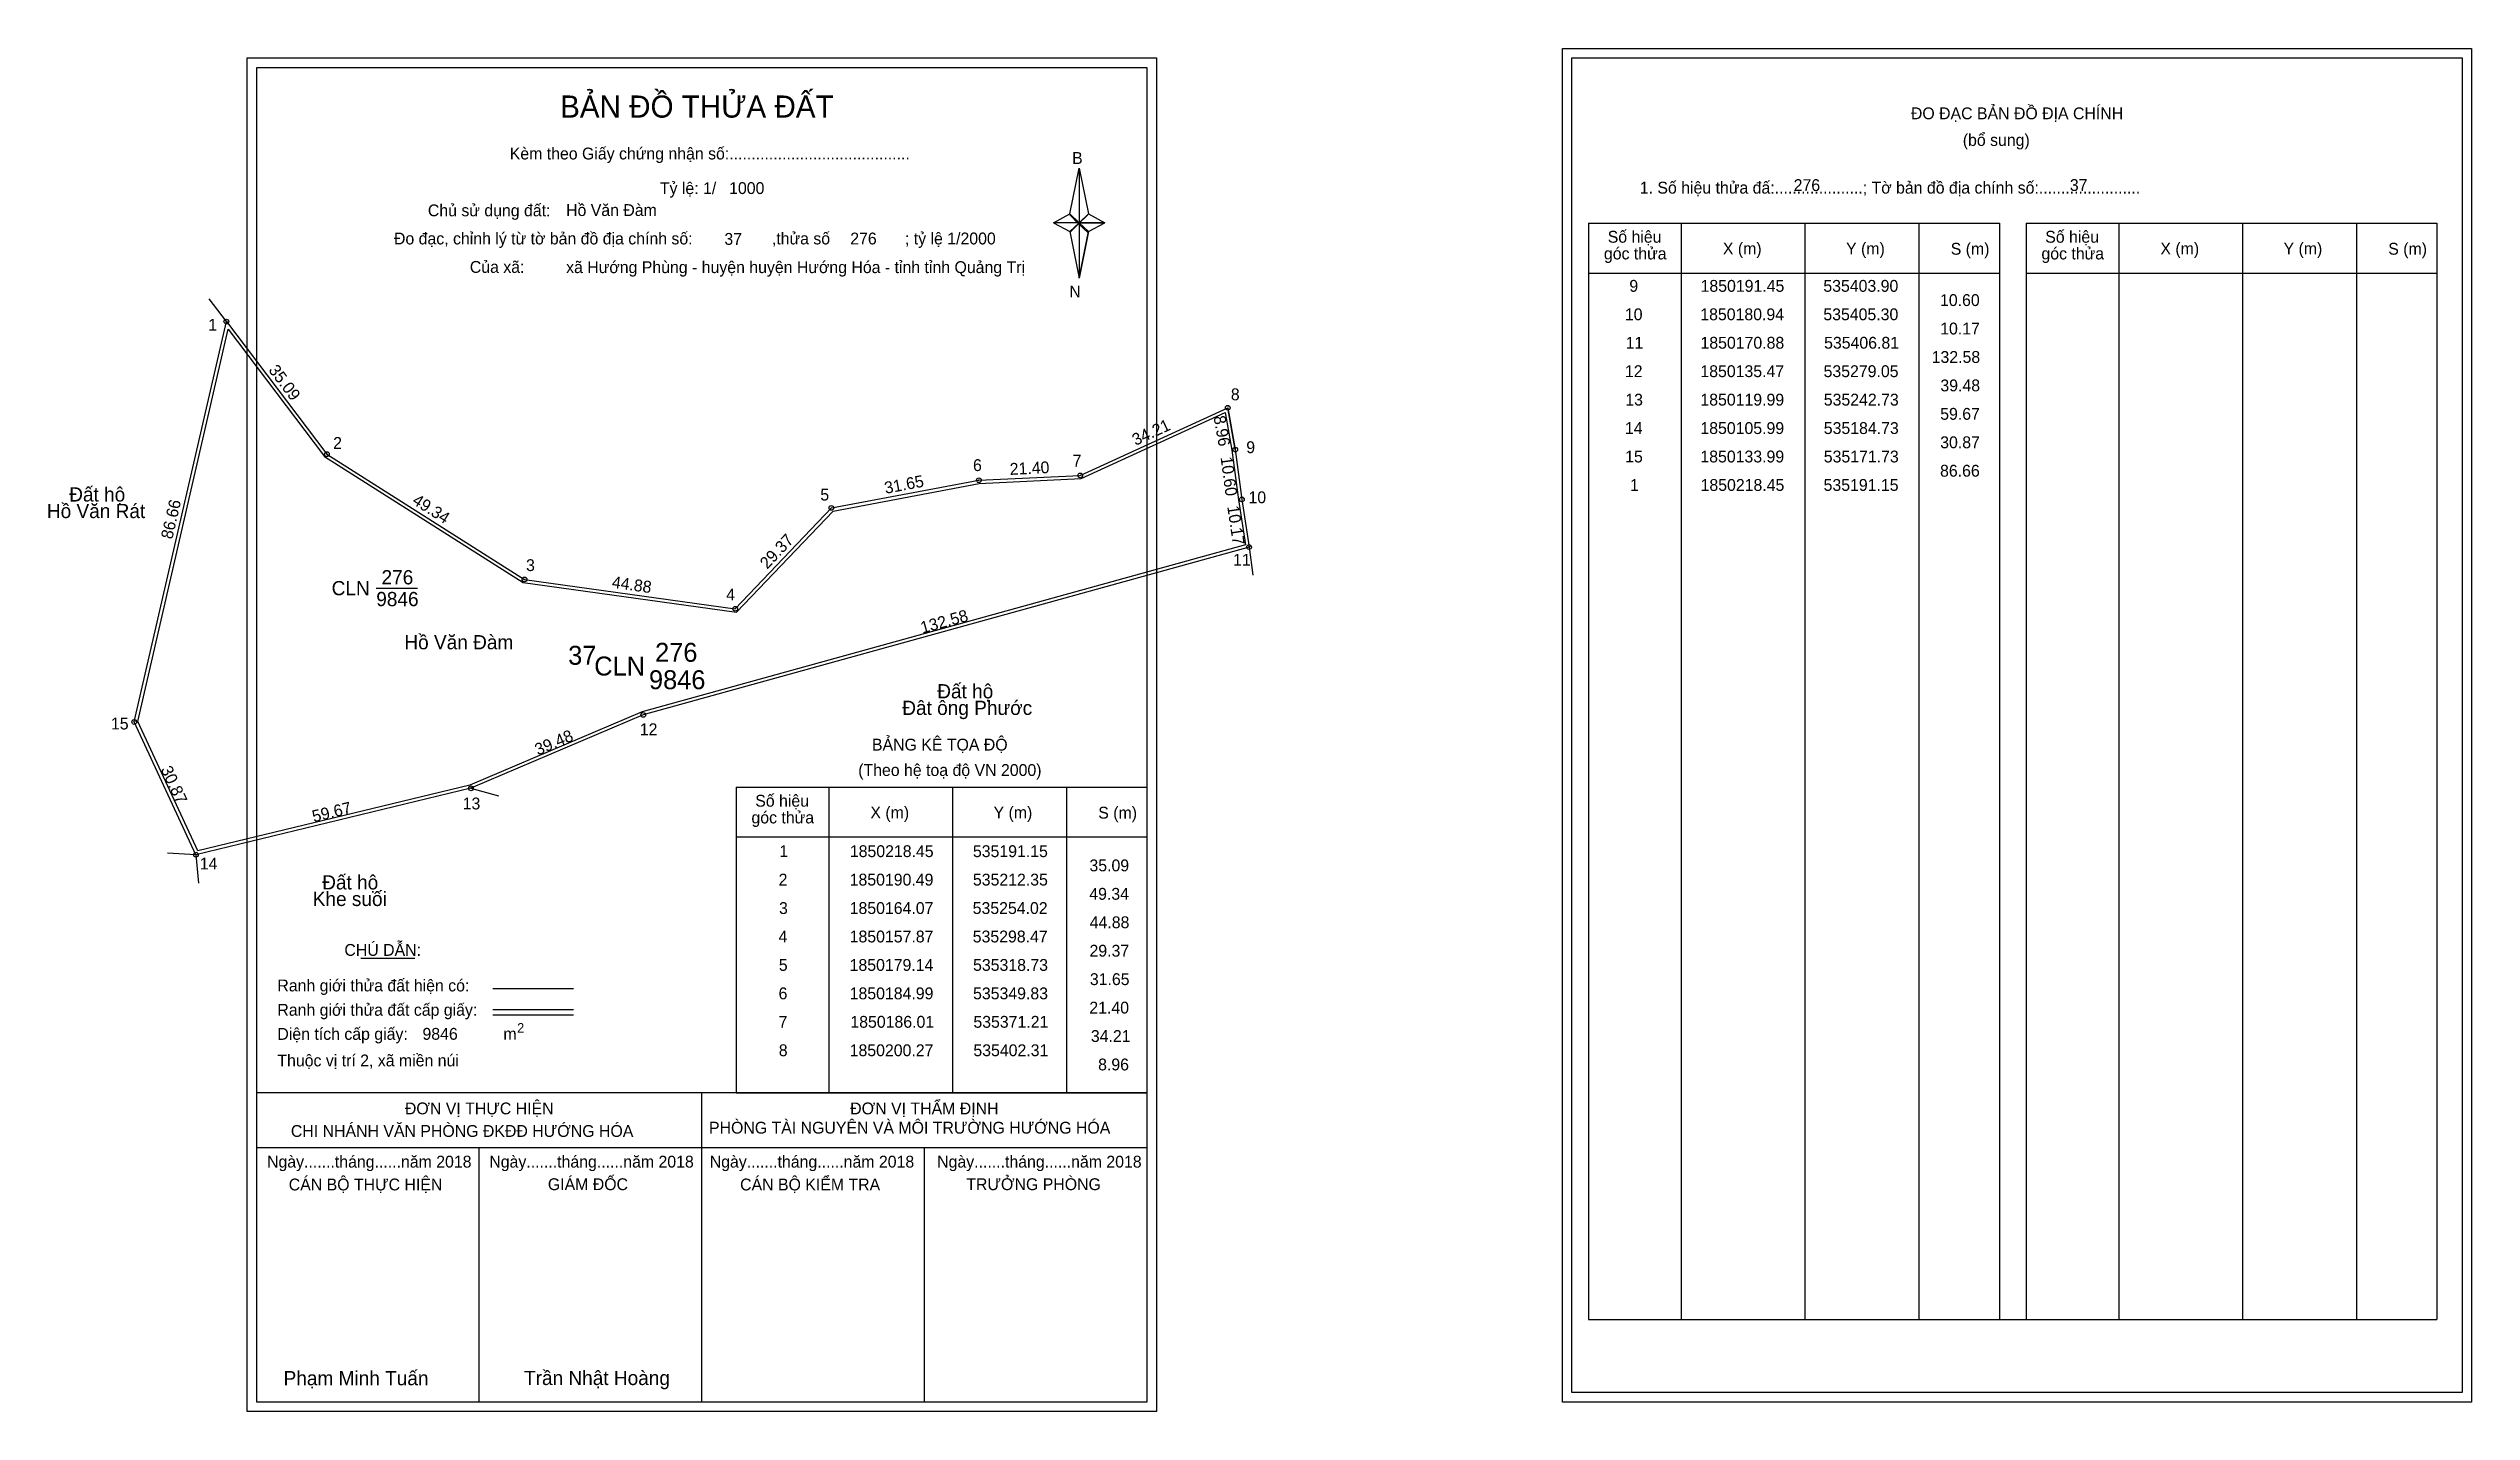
# Model space of a CAD drawing. Extents: x 535154 to 535665, y 1849989 to 1850276.
import ezdxf

# ---------------------------------------------------------------- set-up
doc = ezdxf.new("R2010")
doc.units = 0
for name, color, linetype in [('Level 1', 7, 'Continuous'), ('Level 10', 7, 'Continuous'), ('Level 11', 7, 'Continuous'), ('Level 13', 7, 'Continuous'), ('Level 2', 7, 'Continuous'), ('Level 27', 7, 'Continuous'), ('Level 3', 7, 'Continuous'), ('Level 36', 7, 'Continuous'), ('Level 4', 7, 'Continuous'), ('Level 49', 7, 'Continuous'), ('Level 5', 7, 'Continuous'), ('Level 53', 7, 'Continuous'), ('Level 55', 7, 'Continuous'), ('Level 6', 7, 'Continuous'), ('Level 63', 7, 'Continuous'), ('Level 7', 7, 'Continuous'), ('Level 9', 7, 'Continuous')]:
    doc.layers.add(name, color=color, linetype=linetype)

msp = doc.modelspace()

# ---------------------------------------------------------------- linework, layer by layer
at = {"layer": 'Level 1'}
for p, q in [((535197.57, 1850272.08), (535197.57, 1850272.08)), ((535474.89, 1850274.08), (535474.89, 1850274.08)), ((535368.99, 1850241.2), (535370.96, 1850250.84)), ((535370.96, 1850250.84), (535370.96, 1850239.32)), ((535370.96, 1850250.84), (535372.92, 1850241.2)), ((535365.54, 1850239.32), (535368.99, 1850241.2)), ((535368.99, 1850241.2), (535370.96, 1850239.32)), ((535370.81, 1850239.1), (535368.99, 1850240.98)), ((535372.78, 1850240.98), (535370.81, 1850239.1)), ((535370.81, 1850239.1), (535372.78, 1850240.98)), ((535372.92, 1850241.2), (535370.96, 1850239.32)), ((535370.96, 1850239.32), (535368.99, 1850237.48)), ((535370.81, 1850239.1), (535368.99, 1850237.26)), ((535368.99, 1850237.26), (535370.81, 1850239.1)), ((535368.99, 1850237.48), (535370.96, 1850227.62)), ((535372.78, 1850237.26), (535370.81, 1850239.1)), ((535370.96, 1850239.32), (535370.96, 1850227.62)), ((535370.96, 1850239.32), (535376.37, 1850239.32)), ((535370.96, 1850239.32), (535372.92, 1850237.48)), ((535372.92, 1850237.48), (535370.96, 1850227.62)), ((535372.92, 1850237.48), (535376.37, 1850239.32)), ((535478.42, 1850239.23), (535565.02, 1850239.23)), ((535498.01, 1850007.96), (535498.01, 1850239.23)), ((535524.08, 1850007.96), (535524.08, 1850239.23)), ((535548.06, 1850239.23), (535548.06, 1850007.96)), ((535565.02, 1850239.23), (535565.02, 1850007.96)), ((535570.68, 1850239.23), (535657.28, 1850239.23)), ((535590.27, 1850007.96), (535590.27, 1850239.23)), ((535616.34, 1850007.96), (535616.34, 1850239.23)), ((535640.31, 1850239.23), (535640.31, 1850007.96)), ((535657.28, 1850239.23), (535657.28, 1850007.96)), ((535478.42, 1850228.7), (535565.02, 1850228.7)), ((535570.68, 1850228.7), (535657.28, 1850228.7)), ((535298.66, 1850120.26), (535385.26, 1850120.26)), ((535318.25, 1850055.73), (535318.25, 1850120.26)), ((535344.32, 1850055.73), (535344.32, 1850120.26)), ((535368.29, 1850120.26), (535368.29, 1850055.73)), ((535298.66, 1850109.73), (535385.26, 1850109.73)), ((535219.48, 1850084.15), (535230.89, 1850084.15)), ((535247.35, 1850077.74), (535264.36, 1850077.74)), ((535247.35, 1850073.3), (535264.36, 1850073.3)), ((535247.35, 1850072.2), (535264.36, 1850072.2)), ((535304.39, 1850055.73), (535197.56, 1850055.73)), ((535385.26, 1850055.73), (535280.42, 1850055.73)), ((535291.41, 1849990.51), (535291.41, 1850055.73)), ((535298.66, 1850055.73), (535385.26, 1850055.73)), ((535385.26, 1850044.18), (535197.56, 1850044.18)), ((535244.49, 1849990.51), (535244.49, 1850044.18)), ((535338.34, 1849990.51), (535338.34, 1850044.18)), ((535478.42, 1850007.96), (535657.28, 1850007.96)), ((535385.26, 1849990.51), (535385.26, 1849990.51)), ((535662.59, 1849992.51), (535662.59, 1849992.51))]:
    msp.add_line(p, q, dxfattribs=at)
for points in [[(535368.99, 1850241.2), (535370.96, 1850250.84), (535370.96, 1850239.32)], [(535370.96, 1850239.32), (535372.92, 1850241.2), (535376.37, 1850239.32)], [(535365.54, 1850239.32), (535368.99, 1850237.48), (535370.96, 1850239.32)], [(535370.96, 1850239.32), (535370.96, 1850227.62), (535372.92, 1850237.48)]]:
    msp.add_lwpolyline(points, close=True, dxfattribs=at)
at = {"layer": 'Level 10'}
for p, q in [((535403.9, 1850191.45), (535402.31, 1850200.27)), ((535406.81, 1850170.88), (535279.05, 1850135.47))]:
    msp.add_line(p, q, dxfattribs=at)
for points in [[(535406.81, 1850170.88), (535279.05, 1850135.47), (535242.73, 1850119.99), (535184.73, 1850105.99), (535171.73, 1850133.99), (535191.15, 1850218.45), (535212.35, 1850190.49), (535254.02, 1850164.07), (535298.47, 1850157.87), (535318.73, 1850179.14), (535349.83, 1850184.99), (535371.21, 1850186.01), (535402.31, 1850200.27), (535403.9, 1850191.45), (535405.3, 1850180.94)], [(535406.03, 1850171.39), (535278.82, 1850136.13), (535242.51, 1850120.66), (535185.12, 1850106.81), (535172.47, 1850134.07), (535191.5, 1850216.83), (535211.87, 1850189.97), (535253.77, 1850163.4), (535298.73, 1850157.13), (535319.08, 1850178.49), (535349.91, 1850184.29), (535371.38, 1850185.32), (535401.78, 1850199.26), (535403.21, 1850191.34), (535404.61, 1850180.84)]]:
    msp.add_lwpolyline(points, close=True, dxfattribs=at)
at = {"layer": 'Level 11'}
for centre in [(535191.15, 1850218.45), (535402.31, 1850200.27), (535212.35, 1850190.49), (535403.9, 1850191.45), (535349.83, 1850184.99), (535371.21, 1850186.01), (535318.73, 1850179.14), (535405.3, 1850180.94), (535406.81, 1850170.88), (535406.81, 1850170.88), (535254.02, 1850164.07), (535298.47, 1850157.87), (535171.73, 1850133.99), (535279.05, 1850135.47), (535242.73, 1850119.99), (535184.73, 1850105.99)]:
    msp.add_circle(centre, 0.5, dxfattribs=at)
at = {"layer": 'Level 27'}
for p, q in [((535191.15, 1850218.45), (535187.52, 1850223.23)), ((535406.81, 1850170.88), (535407.62, 1850164.94)), ((535242.73, 1850119.99), (535248.52, 1850118.41)), ((535184.73, 1850105.99), (535178.74, 1850106.34)), ((535184.73, 1850105.99), (535185.26, 1850100.01))]:
    msp.add_line(p, q, dxfattribs=at)
at = {"layer": 'Level 3'}
for p, q in [((535478.42, 1850239.23), (535478.42, 1850007.96)), ((535570.68, 1850239.23), (535570.68, 1850007.96)), ((535298.66, 1850120.26), (535298.66, 1850055.73))]:
    msp.add_line(p, q, dxfattribs=at)
at = {"layer": 'Level 63'}
for points in [[(535472.89, 1850276.08), (535664.59, 1850276.08), (535664.59, 1849990.51), (535472.89, 1849990.51)], [(535195.56, 1850274.08), (535387.26, 1850274.08), (535387.26, 1849988.51), (535195.56, 1849988.51)], [(535197.56, 1850272.08), (535385.26, 1850272.08), (535385.26, 1849990.51), (535197.56, 1849990.51)], [(535474.89, 1850274.08), (535662.59, 1850274.08), (535662.59, 1849992.51), (535474.89, 1849992.51)]]:
    msp.add_lwpolyline(points, close=True, dxfattribs=at)
at = {"layer": 'Level 9'}
msp.add_line((535222.75, 1850162.22), (535231.46, 1850162.22), dxfattribs=at)

# ---------------------------------------------------------------- texts
at = {"layer": 'Level 1'}
for s, height, p in [('BẢN ĐỒ THỬA ĐẤT', 4.6657, (535261.53, 1850261.49)), ('ĐO ĐẠC BẢN ĐỒ ĐỊA CHÍNH', 2.5, (535546.37, 1850261.14)), ('Kèm theo Giấy chứng nhận số:.........................................', 2.5, (535250.91, 1850252.66)), ('(bổ sung)', 2.5, (535557.31, 1850255.52)), ('B', 2.5, (535369.5, 1850251.72)), ('1. Số hiệu thửa đấ:....................; Tờ bản đồ địa chính số:.......................', 2.5, (535489.2, 1850245.46)), ('Chủ sử dụng đất:', 2.5, (535233.65, 1850240.67)), ('Đo đạc, chỉnh lý từ tờ bản đồ địa chính số:                  ,thửa số                 ; tỷ lệ 1/2000', 2.5, (535226.5, 1850234.74)), ('Số hiệu', 2.5, (535482.44, 1850235.1)), ('X (m)', 2.5, (535506.72, 1850232.62)), ('Y (m)', 2.5, (535532.7, 1850232.62)), ('S (m)', 2.5, (535554.77, 1850232.57)), ('Số hiệu', 2.5, (535574.7, 1850235.1)), ('X (m)', 2.5, (535598.98, 1850232.62)), ('Y (m)', 2.5, (535624.95, 1850232.62)), ('S (m)', 2.5, (535647.03, 1850232.57)), ('Của xã:', 2.5, (535242.49, 1850228.74)), ('góc thửa', 2.5, (535481.64, 1850231.57)), ('góc thửa', 2.5, (535573.9, 1850231.57)), ('N', 2.5, (535368.9, 1850223.55)), ('BẢNG KÊ TỌA ĐỘ', 2.5, (535327.29, 1850127.96)), ('(Theo hệ toạ độ VN 2000)', 2.5, (535324.39, 1850122.6)), ('Số hiệu', 2.5, (535302.68, 1850116.12)), ('góc thửa', 2.5, (535301.88, 1850112.59)), ('X (m)', 2.5, (535326.96, 1850113.65)), ('Y (m)', 2.5, (535352.93, 1850113.65)), ('S (m)', 2.5, (535375.01, 1850113.6)), ('CHÚ DẪN:', 2.5, (535216.04, 1850084.65)), ('Ranh giới thửa đất hiện có:', 2.5, (535201.91, 1850077.15)), ('Ranh giới thửa đất cấp giấy:', 2.5, (535201.91, 1850072.01)), ('Diện tích cấp giấy:', 2.5, (535201.91, 1850066.93)), ('m', 2.5, (535249.57, 1850066.95)), ('2', 2, (535252.47, 1850068.46)), ('Thuộc vị trí 2, xã miền núi', 2.5, (535201.91, 1850061.33)), ('ĐƠN VỊ THỰC HIỆN', 2.5, (535228.8, 1850051.21)), ('ĐƠN VỊ THẨM ĐỊNH', 2.5, (535322.7, 1850051.21)), ('CHI NHÁNH VĂN PHÒNG ĐKĐĐ HƯỚNG HÓA', 2.5, (535204.76, 1850046.45)), ('PHÒNG TÀI NGUYÊN VÀ MÔI TRƯỜNG HƯỚNG HÓA', 2.5, (535292.93, 1850047.14)), ('Ngày.......tháng......năm 2018', 2.5, (535199.73, 1850039.98)), ('Ngày.......tháng......năm 2018', 2.5, (535246.6, 1850039.98)), ('Ngày.......tháng......năm 2018', 2.5, (535293.08, 1850039.98)), ('Ngày.......tháng......năm 2018', 2.5, (535341.04, 1850039.98)), ('CÁN BỘ THỰC HIỆN', 2.5, (535204.31, 1850035.16)), ('GIÁM ĐỐC', 2.5, (535258.95, 1850035.22)), ('CÁN BỘ KIỂM TRA', 2.5, (535299.49, 1850035.16)), ('TRƯỞNG PHÒNG', 2.5, (535347.18, 1850035.22)), ('Phạm Minh Tuấn', 3, (535203.22, 1849994.05)), ('Trần Nhật Hoàng', 3, (535253.92, 1849994.1))]:
    msp.add_text(s, height=height, dxfattribs=at).set_placement(p)
at = {"layer": 'Level 11'}
msp.add_text('Tỷ lệ: 1/', height=2.5, dxfattribs=at).set_placement((535282.57, 1850245.35))
at = {"layer": 'Level 13'}
for s, p in [('CLN', (535213.36, 1850160.72)), ('276', (535223.87, 1850163.02)), ('9846', (535222.76, 1850158.42))]:
    msp.add_text(s, height=3, dxfattribs=at).set_placement(p)
at = {"layer": 'Level 2'}
msp.add_text('Hồ Văn Đàm', height=3, dxfattribs=at).set_placement((535228.69, 1850149.32))
at = {"layer": 'Level 3'}
msp.add_text('CLN ', height=4, dxfattribs=at).set_placement((535268.73, 1850143.79))
at = {"layer": 'Level 36'}
for s, p in [('Đất hộ', (535158.01, 1850180.5)), ('Hồ Văn Rát', (535153.31, 1850177)), ('Đât ông Phước', (535333.68, 1850135.47)), ('Đất hộ', (535341.05, 1850138.97)), ('Đất hộ', (535211.36, 1850098.66)), ('Khe suối', (535209.37, 1850095.16))]:
    msp.add_text(s, height=3, dxfattribs=at).set_placement(p)
at = {"layer": 'Level 4'}
msp.add_text('276', height=4, dxfattribs=at).set_placement((535281.56, 1850146.68))
at = {"layer": 'Level 49'}
for s, rotation, p in [('35.09', 307.1704, (535199.92, 1850208.2)), ('34.21', 24.6324, (535382.86, 1850192.23)), ('8.96', 280.2191, (535399.3, 1850198.39)), ('21.40', 2.7314, (535356.4, 1850186.1)), ('10.60', 277.5875, (535400.79, 1850189.81)), ('31.65', 10.653, (535330.17, 1850182.11)), ('86.66', 77.051, (535179.75, 1850172.42)), ('49.34', 327.6241, (535230.16, 1850180.15)), ('10.17', 278.5363, (535402.19, 1850179.45)), ('29.37', 46.3931, (535305.21, 1850166.11)), ('44.88', 352.0595, (535272.34, 1850162.32)), ('132.58', 15.4913, (535337.92, 1850152.62)), ('39.48', 23.0843, (535256.85, 1850126.88)), ('30.87', 294.9048, (535177.24, 1850124.02)), ('59.67', 13.5704, (535209.58, 1850112.81))]:
    msp.add_text(s, height=2.5, rotation=rotation, dxfattribs=at).set_placement(p)
at = {"layer": 'Level 5'}
msp.add_text('9846', height=4, dxfattribs=at).set_placement((535280.27, 1850140.9))
at = {"layer": 'Level 53'}
for s, p in [('9', (535487, 1850224.74)), ('1850191.45', (535502.02, 1850224.74)), ('535403.90', (535527.91, 1850224.74)), ('10', (535486.06, 1850218.74)), ('1850180.94', (535501.96, 1850218.74)), ('535405.30', (535527.91, 1850218.74)), ('10.60', (535552.51, 1850221.74)), ('11', (535486.22, 1850212.74)), ('1850170.88', (535502, 1850212.74)), ('535406.81', (535528.07, 1850212.74)), ('10.17', (535552.55, 1850215.74)), ('12', (535486.07, 1850206.74)), ('1850135.47', (535501.98, 1850206.74)), ('535279.05', (535527.96, 1850206.74)), ('132.58', (535550.75, 1850209.74)), ('39.48', (535552.59, 1850203.74)), ('13', (535486.15, 1850200.74)), ('1850119.99', (535501.98, 1850200.74)), ('535242.73', (535528, 1850200.74)), ('59.67', (535552.55, 1850197.74)), ('14', (535486.06, 1850194.74)), ('1850105.99', (535501.98, 1850194.74)), ('535184.73', (535528, 1850194.74)), ('30.87', (535552.55, 1850191.74)), ('15', (535486.12, 1850188.74)), ('1850133.99', (535501.98, 1850188.74)), ('535171.73', (535528, 1850188.74)), ('1', (535487.14, 1850182.74)), ('1850218.45', (535502.02, 1850182.74)), ('535191.15', (535527.96, 1850182.74)), ('86.66', (535552.52, 1850185.74)), ('1', (535307.76, 1850105.48)), ('1850218.45', (535322.63, 1850105.48)), ('535191.15', (535348.58, 1850105.48)), ('2', (535307.61, 1850099.48)), ('1850190.49', (535322.59, 1850099.48)), ('535212.35', (535348.58, 1850099.48)), ('35.09', (535373.15, 1850102.48)), ('49.34', (535373.12, 1850096.48)), ('3', (535307.69, 1850093.48)), ('1850164.07', (535322.59, 1850093.48)), ('535254.02', (535348.53, 1850093.48)), ('44.88', (535373.21, 1850090.48)), ('4', (535307.6, 1850087.48)), ('1850157.87', (535322.59, 1850087.48)), ('535298.47', (535348.54, 1850087.48)), ('29.37', (535373.16, 1850084.48)), ('5', (535307.65, 1850081.48)), ('1850179.14', (535322.58, 1850081.48)), ('535318.73', (535348.61, 1850081.48)), ('6', (535307.6, 1850075.48)), ('1850184.99', (535322.59, 1850075.48)), ('535349.83', (535348.61, 1850075.48)), ('31.65', (535373.24, 1850078.48)), ('7', (535307.61, 1850069.48)), ('1850186.01', (535322.74, 1850069.48)), ('535371.21', (535348.68, 1850069.48)), ('21.40', (535373.13, 1850072.48)), ('34.21', (535373.45, 1850066.48)), ('8', (535307.64, 1850063.48)), ('1850200.27', (535322.59, 1850063.48)), ('535402.31', (535348.68, 1850063.48)), ('8.96', (535374.98, 1850060.48))]:
    msp.add_text(s, height=2.5, dxfattribs=at).set_placement(p)
at = {"layer": 'Level 55'}
for s, height, p in [('1', 0.4, (535191.04, 1850218.45)), ('0', 0.11, (535191.11, 1850218.34)), ('0', 0.11, (535191.11, 1850218.34)), ('8', 0.4, (535402.18, 1850200.27)), ('2', 0.4, (535212.21, 1850190.49)), ('9', 0.4, (535403.76, 1850191.45)), ('6', 0.4, (535349.69, 1850184.99)), ('7', 0.4, (535371.08, 1850186.01)), ('5', 0.4, (535318.6, 1850179.14)), ('10', 0.4, (535405.02, 1850180.94)), ('11', 0.4, (535406.55, 1850170.88)), ('0', 0.11, (535406.77, 1850170.77)), ('3', 0.4, (535253.9, 1850164.07)), ('4', 0.4, (535298.33, 1850157.87)), ('15', 0.4, (535171.45, 1850133.99)), ('0', 0.11, (535171.69, 1850133.88)), ('0', 0.11, (535171.69, 1850133.88)), ('12', 0.4, (535278.77, 1850135.47)), ('0', 0.11, (535279.01, 1850135.36)), ('13', 0.4, (535242.46, 1850119.99)), ('0', 0.11, (535242.69, 1850119.88)), ('0', 0.11, (535242.69, 1850119.88)), ('0', 0.11, (535242.69, 1850119.88)), ('14', 0.4, (535184.44, 1850105.99)), ('0', 0.11, (535184.69, 1850105.88)), ('0', 0.11, (535184.69, 1850105.88)), ('0', 0.11, (535184.69, 1850105.88)), ('0', 0.11, (535184.69, 1850105.88))]:
    msp.add_text(s, height=height, dxfattribs=at).set_placement(p)
at = {"layer": 'Level 6'}
for s, p in [('1000', (535297.17, 1850245.37)), ('276', (535521.65, 1850246)), ('37', (535579.89, 1850246.02)), ('Hồ Văn Đàm', (535262.79, 1850240.73)), ('37', (535296.17, 1850234.65)), ('276', (535322.71, 1850234.73)), ('xã Hướng Phùng - huyện huyện Hướng Hóa - tỉnh tỉnh Quảng Trị', (535262.8, 1850228.69)), ('9846', (535232.51, 1850066.94))]:
    msp.add_text(s, height=2.5, dxfattribs=at).set_placement(p)
at = {"layer": 'Level 7'}
msp.add_text('37', height=4, dxfattribs=at).set_placement((535263.23, 1850146.06))
at = {"layer": 'Level 9'}
for s, p in [('1', (535187.32, 1850216.53)), ('8', (535402.97, 1850201.86)), ('2', (535213.67, 1850191.6)), ('6', (535348.6, 1850186.92)), ('7', (535369.61, 1850187.87)), ('9', (535406.22, 1850190.7)), ('5', (535316.4, 1850180.7)), ('10', (535406.69, 1850180.14)), ('3', (535254.35, 1850165.82)), ('11', (535403.43, 1850166.96)), ('4', (535296.56, 1850159.64)), ('15', (535166.82, 1850132.41)), ('12', (535278.34, 1850131.2)), ('13', (535240.99, 1850115.54)), ('14', (535185.55, 1850102.87))]:
    msp.add_text(s, height=2.5, dxfattribs=at).set_placement(p)

doc.saveas('drawing.dxf')
